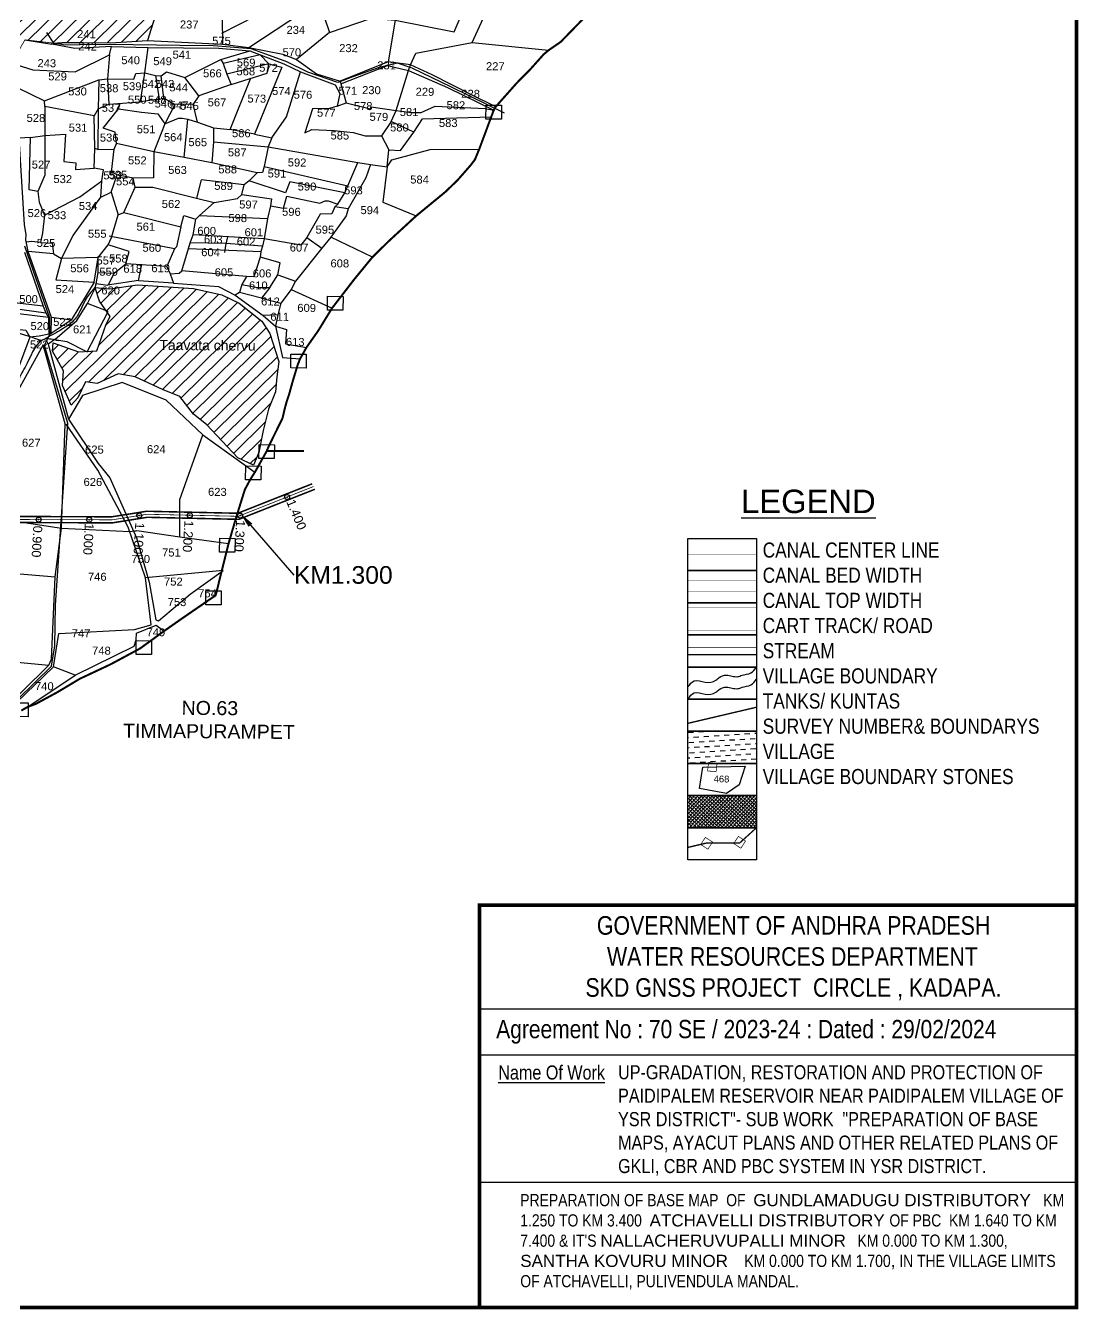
# Model space of a CAD drawing. Header units: inches. Extents: x 204890 to 210418, y 1599580 to 1605433.
# Drawn here: x 208332 to 210416, y 1599580 to 1602123 of the extents above; entities that cross this region are included whole.
import ezdxf
from ezdxf import colors
from ezdxf.entities.mleader import LeaderData, LeaderLine
from ezdxf.enums import TextEntityAlignment as Align
from ezdxf.math import Vec2, Vec3

# ---------------------------------------------------------------- set-up
doc = ezdxf.new("R2010")
doc.units = ezdxf.units.IN
doc.header["$LTSCALE"] = 15
doc.header["$MEASUREMENT"] = 0
doc.header["$PDMODE"] = 32
doc.header["$PDSIZE"] = 10
doc.linetypes.add('ACAD_ISO02W100', pattern=[15, 12, -3])
doc.linetypes.add('HIDDEN2', pattern=[0.1875, 0.125, -0.0625])
for name, color, linetype in [('BOUNDARY', 5, 'Continuous'), ('BOUNDRY STONES', 240, 'Continuous'), ('CANAL1', 7, 'Continuous'), ('CSMark', 72, 'Continuous'), ('FRAME 025', 7, 'Continuous'), ('PAPER SIZE', 5, 'Continuous'), ('PLOT NO', 7, 'Continuous'), ('PLOTS', 7, 'Continuous'), ('PLOTS NO', 7, 'Continuous'), ('ROADS', 1, 'Continuous'), ('STREAMS', 4, 'Continuous'), ('TABLE', 7, 'Continuous'), ('tank', 4, 'Continuous'), ('TEXT', 1, 'Continuous'), ('TITLEBLOCK', 7, 'Continuous'), ('VILLAGE', 7, 'Continuous'), ('VILLAGE BOUNDRY', 5, 'Continuous'), ('VILLAGE STONES', 240, 'Continuous')]:
    doc.layers.add(name, color=color, linetype=linetype)
doc.styles.add('A', font='arial.ttf')
doc.styles.add('ARIALN', font='ARIALN.TTF')
doc.styles.add('FONT1', font='Arial')
doc.styles.get("Standard").update_dxf_attribs({"font": 'arial.ttf'})
doc.linetypes.add('DOTS', pattern='A,1e-06,-3,["●",Standard,S=3,R=0,X=-1.25,Y=-1.25],-3', length=6.000001)
pattern_1 = [(44.56415, (198755.77, 1595783.688), (-13.244594, 13.447647), [])]

msp = doc.modelspace()

# ---------------------------------------------------------------- hatches: boundary and pattern name
at = {"layer": 'PLOTS'}
h = msp.add_hatch(dxfattribs=at)
h.set_pattern_fill('ANSI31', color=30, scale=5.944822, angle=-0.4359)
h.set_pattern_definition(pattern_1)
h.paths.add_polyline_path([(208330.5, 1602095), (208387.7, 1602088.4), (208408.4, 1602090), (208500.3, 1602089), (208572.8, 1602093.4), (208598.1, 1602173.9), (208587.4, 1602159.4), (208590.8, 1602171.5), (208579.6, 1602167.8), (208437.9, 1602204.3), (208429.2, 1602216.1), (208387.6, 1602227.8), (208378.2, 1602267.8), (208359.5, 1602269.1), (208356.9, 1602328.6), (208313.9, 1602342.3), (208304.8, 1602332), (208270.1, 1602322.6), (208268.7, 1602302.7), (208253, 1602304.3), (208228.2, 1602297.9), (208214.1, 1602280.2), (208195.9, 1602277.4), (208181.8, 1602241), (208181, 1602190.7), (208215.5, 1602126), (208256.7, 1602110.8), (208252.8, 1602050.4), (208273.7, 1602049.7), (208303.3, 1602058.4), (208303.8, 1602048.8)])
h.paths.add_polyline_path([(208134.7, 1602173.6), (208179.7, 1602173.2), (208179.9, 1602197.5), (208134.8, 1602197.9)], flags=9)
h.paths.add_polyline_path([(208283.4, 1602197.7), (208328.3, 1602197.3), (208328.4, 1602221.2), (208283.5, 1602221.5)], flags=24)
h.paths.add_polyline_path([(208432, 1602070), (208476.9, 1602069.7), (208477.1, 1602093.6), (208432.2, 1602093.9)], flags=25)
h.paths.add_polyline_path([(208429.6, 1602094.6), (208474.6, 1602094.2), (208474.7, 1602118.1), (208429.8, 1602118.5)], flags=24)
h.paths.add_polyline_path([(208464.1, 1602174.6), (208509.1, 1602174.2), (208509.3, 1602198.5), (208464.3, 1602198.9)], flags=24)
h.paths.add_polyline_path([(208547.7, 1602122.1), (208592.7, 1602121.8), (208592.9, 1602146.1), (208547.8, 1602146.4)], flags=24)
at = {"layer": 'STREAMS'}
h = msp.add_hatch(dxfattribs=at)
h.set_pattern_fill('ANSI31', color=11, scale=5.944822, angle=-0.4359)
h.set_pattern_definition(pattern_1)
h.paths.add_polyline_path([(208553.4, 1601609.3), (208498.5, 1601601.8), (208469.5, 1601603.9), (208478.3, 1601577.3), (208491.7, 1601558), (208495.5, 1601556.5), (208494.3, 1601554.2), (208499.5, 1601546.7), (208491.4, 1601531.5), (208472.5, 1601479.1), (208454.4, 1601478), (208453.9, 1601477.1), (208452.4, 1601477.9), (208436.8, 1601477), (208386, 1601494.8), (208384.7, 1601478.2), (208406.9, 1601438.9), (208405.1, 1601410), (208421.8, 1601371.2), (208435, 1601385.7), (208450.2, 1601417.6), (208473.5, 1601413.9), (208514.8, 1601433.3), (208548.4, 1601427.5), (208602.8, 1601402.2), (208637.1, 1601388.5), (208664.5, 1601353.1), (208689.6, 1601332.8), (208751.7, 1601266.7), (208782.8, 1601252.6), (208793.3, 1601277.1), (208793.8, 1601279.4), (208793.9, 1601293), (208796.4, 1601292.9), (208802, 1601320.9), (208812.6, 1601363.5), (208826.3, 1601397.4), (208829.3, 1601427), (208833.4, 1601457.4), (208815.5, 1601513), (208799.3, 1601537.9), (208754.3, 1601573.3), (208720.2, 1601590), (208664.4, 1601602.5)])
h.paths.add_polyline_path([(208477.5, 1601586.4), (208522.6, 1601586), (208522.7, 1601610.3), (208477.7, 1601610.6)], flags=9)
at = {"layer": 'tank'}
h = msp.add_hatch(dxfattribs=at)
h.set_pattern_fill('DASH', color=256, scale=80.873786, angle=3.5405, style=0)
h.set_pattern_definition([(3.5405362, (-305053.976, 471114.039), (9.46563631, 10.7142203), [10.1092232, -10.1092232])])
h.paths.add_polyline_path([(209643.1, 1600725), (209778.9, 1600725), (209778.9, 1600661.3), (209643.1, 1600661.3)])
at = {"layer": 'VILLAGE', "linetype": 'Continuous'}
h = msp.add_hatch(dxfattribs=at)
h.set_pattern_fill('SACNCR', color=256, scale=54.320212, angle=1.5303, style=0)
h.set_pattern_definition([(46.53031993, (-305053.976, 471114.039), (-3.695837926, 3.503504088), []), (46.53031993, (-305050.3764, 471114.135), (-3.695837926, 3.503504088), [0, -5.092519894])])
h.paths.add_polyline_path([(209643.1, 1600597.6), (209778.9, 1600597.6), (209778.9, 1600533.9), (209643.1, 1600533.9)])

# ---------------------------------------------------------------- linework, layer by layer
at = {"color": 5, "const_width": 7.28}
msp.add_lwpolyline([(204893.9, 1604774.5), (210412.5, 1604774.5), (210412.5, 1599583.4), (204893.9, 1599583.4)], close=True, dxfattribs=at)
at = {"layer": 'BOUNDARY', "const_width": 4}
msp.add_lwpolyline([(209443.6, 1602144.7), (209421.7, 1602122.2), (209391.5, 1602091.1), (209367.3, 1602074.4), (209357.7, 1602066.4), (209331.5, 1602037.1), (209304.2, 1602009.4), (209262.6, 1601962.5), (209258.7, 1601955.8), (209253.7, 1601942.3), (209230, 1601878.6), (209221.3, 1601857.5), (209212.7, 1601846.3), (209186.7, 1601816.6), (209162.3, 1601793.2), (209132, 1601768.3), (209105.1, 1601746.2), (209050.8, 1601696.2), (209018.6, 1601664.6), (208981.9, 1601619.8), (208938.6, 1601563.5), (208911.1, 1601518.6), (208887.7, 1601485.3), (208875.1, 1601462.8), (208870.2, 1601450.3), (208860.5, 1601418.1), (208854, 1601394.4), (208848.2, 1601376.6), (208844.4, 1601362.5), (208840.6, 1601345.7), (208813.8, 1601291.1), (208809.1, 1601280.1), (208883.3, 1601280.1), (208809.1, 1601280.1), (208785.9, 1601238.6), (208776.6, 1601223.9), (208765.9, 1601204), (208747.9, 1601146.3), (208733.7, 1601097.3), (208719.7, 1601041.5), (208710.4, 1601003.4), (208707.8, 1600994.2), (208640.2, 1600947.7), (208605.9, 1600923.6), (208576.2, 1600902), (208558, 1600888.9), (208500, 1600857.7), (208439.1, 1600829.1), (208394.2, 1600802.2), (208351.7, 1600779.2), (208335.9, 1600773.4), (208323.3, 1600766.1)], dxfattribs=at)
at = {"layer": 'BOUNDRY STONES'}
for points in [[(209243.5, 1601965.6), (209274, 1601965.4), (209273.8, 1601937.8), (209243.3, 1601938.1)], [(208929.8, 1601587.1), (208960.2, 1601586.8), (208960, 1601559.3), (208929.6, 1601559.5)], [(208857.1, 1601472.4), (208887.5, 1601472.2), (208887.3, 1601444.6), (208856.9, 1601444.9)], [(208793.9, 1601293), (208824.3, 1601292.7), (208824.1, 1601265.2), (208793.7, 1601265.4)], [(208767.6, 1601250.8), (208798, 1601250.5), (208797.8, 1601223), (208767.4, 1601223.2)], [(208716.1, 1601107.5), (208746.5, 1601107.3), (208746.3, 1601079.8), (208715.9, 1601080)], [(208688.7, 1601003.3), (208719.1, 1601003.1), (208718.9, 1600975.5), (208688.5, 1600975.8)], [(208550.6, 1600904.6), (208581.1, 1600904.4), (208580.9, 1600876.9), (208550.4, 1600877.1)], [(208306.3, 1600781.7), (208336.7, 1600781.4), (208336.5, 1600753.9), (208306.1, 1600754.1)]]:
    msp.add_lwpolyline(points, close=True, dxfattribs=at)
at = {"layer": 'CANAL1', "color": 1, "linetype": 'HIDDEN2', "ltscale": 4, "const_width": 1.5}
msp.add_lwpolyline([(208901.9, 1601210), (208753, 1601151), (208572, 1601155), (208503, 1601144), (208216, 1601145), (207560.7, 1601526.8)], dxfattribs=at)
at = {"layer": 'CANAL1', "color": 200, "const_width": 3}
for points in [[(208899.2, 1601215.4), (208751.9, 1601157), (208571.6, 1601161), (208502.5, 1601150), (208217.6, 1601151), (207563.7, 1601531.9)], [(208904.6, 1601204.6), (208754.1, 1601145), (208572.4, 1601149), (208503.5, 1601138), (208214.4, 1601139), (207557.7, 1601521.6)]]:
    msp.add_lwpolyline(points, dxfattribs=at)
at = {"layer": 'CANAL1', "color": 1, "linetype": 'HIDDEN2', "ltscale": 100, "const_width": 0.666, "elevation": 0.8}
msp.add_lwpolyline([(209643.1, 1601075.2), (209778.9, 1601075.2)], dxfattribs=at)
at = {"layer": 'CANAL1', "color": 5, "ltscale": 100, "const_width": 0.666}
for points, elevation in [([(209779.8, 1601024.4), (209644, 1601024.4)], -8.4), ([(209778.9, 1601001.5), (209643.1, 1601001.5)], 0.8)]:
    msp.add_lwpolyline(points, dxfattribs=dict(at, elevation=elevation))
at = {"layer": 'CANAL1', "color": 1, "ltscale": 100, "const_width": 0.666, "elevation": 0.8}
for points in [[(209778.9, 1600971.1), (209643.1, 1600971.1)], [(209778.9, 1600924.5), (209643.1, 1600924.5)]]:
    msp.add_lwpolyline(points, dxfattribs=at)
at = {"layer": 'CSMark', "color": 3, "linetype": 'Continuous'}
for p in [(208849.4, 1601189.2), (208357.6, 1601144.5), (208457.6, 1601144.2), (208556.9, 1601152.6), (208656.7, 1601153.1), (208756.4, 1601152.4)]:
    msp.add_point(p, dxfattribs=at)
at = {"layer": 'FRAME 025', "lineweight": -3}
for points in [[(209230.3, 1600175.2), (210412.5, 1600175.2)], [(209229.8, 1600083.9), (210412, 1600083.9)], [(209227.2, 1599832), (210409.4, 1599832)]]:
    msp.add_lwpolyline(points, dxfattribs=at)
at = {"layer": 'PAPER SIZE', "color": 5, "const_width": 7.04}
msp.add_lwpolyline([(210412.5, 1599583.4), (209230.3, 1599583.4), (209230.3, 1600380.5), (210412.5, 1600380.5)], close=True, dxfattribs=at)
at = {"layer": 'PLOT NO', "elevation": 0.8}
for points in [[(209643.1, 1601107), (209778.9, 1601107), (209778.9, 1601043.3), (209643.1, 1601043.3)], [(209643.1, 1601043.3), (209778.9, 1601043.3), (209778.9, 1600979.7), (209643.1, 1600979.7)], [(209643.1, 1600979.7), (209778.9, 1600979.7), (209778.9, 1600916), (209643.1, 1600916)], [(209643.1, 1600916), (209778.9, 1600916), (209778.9, 1600852.3), (209643.1, 1600852.3)], [(209643.1, 1600852.3), (209778.9, 1600852.3), (209778.9, 1600788.6), (209643.1, 1600788.6)], [(209643.1, 1600788.6), (209778.9, 1600788.6), (209778.9, 1600725), (209643.1, 1600725)], [(209643.1, 1600725), (209778.9, 1600725), (209778.9, 1600661.3), (209643.1, 1600661.3)], [(209643.1, 1600661.3), (209778.9, 1600661.3), (209778.9, 1600597.6), (209643.1, 1600597.6)], [(209643.1, 1600597.6), (209778.9, 1600597.6), (209778.9, 1600533.9), (209643.1, 1600533.9)], [(209643.1, 1600533.9), (209778.9, 1600533.9), (209778.9, 1600470.3), (209643.1, 1600470.3)]]:
    msp.add_lwpolyline(points, close=True, dxfattribs=at)
msp.add_lwpolyline([(209665.9, 1600611.8), (209672.8, 1600653.8), (209756.7, 1600655.7), (209744.6, 1600618.9), (209719.3, 1600602), (209665.9, 1600611.8)], dxfattribs=at)
at = {"layer": 'PLOT NO', "color": 4}
for points in [[(209643.1, 1600812.9, 0.8), (209655.6, 1600824.9, 0.8), (209677.4, 1600822.4, 0.8), (209698.7, 1600826.4, 0.8), (209705, 1600831.5, 0.8), (209719.4, 1600836.4, 0.8), (209730.7, 1600834.5, 0.8), (209741.9, 1600833.4, 0.8), (209750.3, 1600836.1, 0.8), (209767.9, 1600840.8, 0.8), (209778.9, 1600852.3, 0.8)], [(209643.1, 1600789.1, 0.8), (209655.6, 1600801.1, 0.8), (209677.4, 1600798.5, 0.8), (209698.7, 1600802.6, 0.8), (209705, 1600807.7, 0.8), (209719.4, 1600812.6, 0.8), (209730.7, 1600810.7, 0.8), (209741.9, 1600809.5, 0.8), (209750.3, 1600812.2, 0.8), (209767.9, 1600817, 0.8), (209778.9, 1600828.5, 0.8)]]:
    msp.add_spline(points, degree=3, dxfattribs=at)
at = {"layer": 'PLOTS'}
for points in [[(208987, 1603270.7), (208960.3, 1603224.7), (208936.3, 1603183.8), (208910.8, 1603145.1), (208897.9, 1603109.9), (208877.9, 1603058.7), (208862.9, 1602994.5), (208827.4, 1602896.7), (208785.4, 1602772.6), (208747.9, 1602704.7), (208716.9, 1602662.8), (208670.8, 1602586.4), (208645.6, 1602542.8), (208612.5, 1602434.3), (208602.2, 1602414.2), (208605.5, 1602351.8), (208611.6, 1602238.1), (208602.1, 1602195.1), (208598.2, 1602174), (208572.8, 1602093.4)], [(209216.1, 1602089.7), (209278.4, 1602227.1), (209201.2, 1602256.4), (209143.4, 1602277.5), (209019.6, 1602327.1), (209011.2, 1602327.1), (208931.3, 1602338.5), (208889.4, 1602373.7)], [(208773.6, 1602079.5), (208880, 1602149.8), (208898.2, 1602164.4), (208889.8, 1602174.6), (208872, 1602194.6)], [(208933.4, 1602109.6), (209016.7, 1602138.1), (209063.6, 1602134), (209180.1, 1602110.8), (209203.4, 1602164.8), (209101.5, 1602171.9), (209048.3, 1602193.5), (208922.6, 1602140.8)], [(208889.8, 1602174.6), (208859.6, 1602171.1), (208820.8, 1602159.3), (208719.9, 1602107.3)], [(208898.2, 1602164.4), (208922.6, 1602140.8), (208933.4, 1602109.6), (208868.3, 1602056)], [(208721, 1602139.6), (208721.6, 1602086.1)], [(209063.6, 1602134), (209049.4, 1602051.1), (208954.3, 1602013.3)], [(208303.8, 1602048.8), (208345.9, 1602035.9), (208429.7, 1602031.4), (208497.7, 1602065.4), (208502.1, 1602082), (208429.2, 1602078), (208384, 1602086.2)], [(208330.5, 1602095), (208384, 1602086.2), (208408.4, 1602090), (208500.3, 1602089), (208572.8, 1602093.4), (208721.6, 1602086.1), (208773.6, 1602079.5), (208841.2, 1602066.6), (208868.3, 1602056), (208907.4, 1602027.4), (208954.3, 1602013.3), (208956.2, 1602007.9), (208966.6, 1601970.1), (209014.9, 1601958.5), (209016.1, 1601962.2), (209065.4, 1601954.8), (209094.9, 1601950.9), (209115.1, 1601951.3), (209142.5, 1601963.5), (209241.5, 1601958.8), (209258.7, 1601955.8)], [(209055.9, 1601933.4), (209065.4, 1601954.8), (209090.2, 1602034), (209093.9, 1602045.7), (209104.4, 1602068.5), (209216.1, 1602089.7), (209367.3, 1602074.4)], [(208315.3, 1602000.4), (208369.2, 1601973.9), (208476.5, 1602015.9), (208493.8, 1602018), (208545.8, 1602017.1), (208549.8, 1602028.4), (208568, 1602029.5), (208588.8, 1602024.6), (208600, 1602023.6), (208610.5, 1602031.4), (208646.8, 1602020.3), (208718.2, 1602055.9), (208775.4, 1602073.2)], [(208497.7, 1602065.4), (208493.8, 1602018), (208496.6, 1601967.3), (208559.1, 1601972.5)], [(208502.1, 1602082), (208574.5, 1602080), (208714.1, 1602078.4), (208775.4, 1602073.2), (208843, 1602047.4), (208876.2, 1602031.3), (208944.6, 1602006), (208953.7, 1601988.8), (208948.8, 1601963.6), (208966.6, 1601970.1)], [(208595.9, 1601977.4), (208559.1, 1601972.5), (208568, 1602029.5), (208574.5, 1602080)], [(208718.2, 1602055.9), (208722.9, 1602048), (208730.1, 1602026.8), (208738.7, 1602006.7), (208810.3, 1602029.1), (208813.5, 1602047.7), (208795.9, 1602065.6), (208722.9, 1602048)], [(208377.5, 1601511.8), (208382.1, 1601513), (208383.3, 1601545.1), (208336.9, 1601675.9), (208332, 1601698.7), (208332.6, 1601709.5), (208329.5, 1601728.7), (208319.2, 1601900.2), (208315.3, 1602000.4), (208315.8, 1602031.1), (208303.8, 1602048.8)], [(208813.5, 1602047.7), (208730.1, 1602026.8)], [(208813.5, 1602047.7), (208839.4, 1602040.6), (208785.2, 1601908), (208737.1, 1601917.4), (208777.3, 1602017.5)], [(208956.2, 1602007.9), (209048.5, 1602044.1), (209090.2, 1602034), (209166.9, 1602000.5), (209258.7, 1601955.8)], [(209262.6, 1601962.5), (209215.9, 1601985.1), (209136.9, 1602025.8), (209093.9, 1602045.7), (209049.4, 1602051.1)], [(208476.5, 1602015.9), (208475.2, 1601958), (208496.6, 1601967.3)], [(208588.8, 1602024.6), (208595.9, 1601977.4), (208605.5, 1601979.5)], [(208674.8, 1601984.1), (208663.4, 1601967.8), (208627, 1601967.2), (208605.5, 1601979.5), (208600, 1602023.6)], [(208738.7, 1602006.7), (208674.8, 1601984.1), (208646.8, 1602020.3)], [(208785.2, 1601908), (208819.5, 1601901), (208848.2, 1601942.3), (208876.2, 1602031.3)], [(208369.5, 1601962.7), (208369.9, 1601905.5), (208369.8, 1601826.7), (208356.1, 1601794.4), (208338.8, 1601797.5), (208341.3, 1601901.8), (208319.2, 1601900.2)], [(208475.2, 1601958), (208467.3, 1601944.6), (208369.5, 1601962.7), (208369.2, 1601973.9)], [(208475.2, 1601958), (208474.5, 1601877.6), (208468.8, 1601879.8)], [(208474.5, 1601877.6), (208506.8, 1601878.4), (208511.5, 1601889.8), (208509.2, 1601912), (208485.4, 1601920.3), (208515.8, 1601958.5), (208518.8, 1601969.3)], [(208515.8, 1601958.5), (208561.2, 1601951.7), (208593.7, 1601948.4), (208607.7, 1601928.8), (208585.9, 1601872.9), (208511.5, 1601889.8)], [(208607.7, 1601928.8), (208634.4, 1601940), (208642.3, 1601939.9), (208652.8, 1601938.1), (208672, 1601931.8), (208663.4, 1601967.8)], [(208627, 1601967.2), (208607.7, 1601928.8)], [(208948.8, 1601963.6), (208933.3, 1601958.9), (208899.8, 1601958), (208884.5, 1601910.8), (208898.6, 1601917.1), (208942.8, 1601915.4), (208980.4, 1601911.7), (209004, 1601904.8), (209036.4, 1601904.8), (209050.9, 1601877.1), (209074, 1601875.5), (209100.4, 1601912.2), (209117.5, 1601938.7), (209253.7, 1601942.3)], [(208341.3, 1601901.8), (208369.9, 1601905.5), (208410.7, 1601907.8), (208407.7, 1601853.7), (208431, 1601851.4), (208430.6, 1601837.8), (208467.2, 1601840.5), (208468.8, 1601879.8), (208467.3, 1601944.6)], [(208645.6, 1601862.1), (208652.8, 1601938.1)], [(208672, 1601931.8), (208703.8, 1601920.7), (208737.1, 1601917.4)], [(209100.4, 1601912.2), (209055.9, 1601933.4), (209036.4, 1601904.8)], [(208703.8, 1601920.7), (208703.6, 1601893.1), (208700.6, 1601851.2), (208645.6, 1601862.1), (208585.9, 1601872.9)], [(208819.5, 1601901), (208812.3, 1601883.1), (208803.8, 1601844.2), (208801, 1601832), (208790.5, 1601831.7), (208700.6, 1601851.2)], [(208703.6, 1601893.1), (208812.3, 1601883.1), (208989.6, 1601852), (209014.5, 1601848.3), (209047.9, 1601843.2), (209050.9, 1601877.1)], [(208585.9, 1601872.9), (208584.9, 1601821.9), (208544.8, 1601820.8), (208513.2, 1601827.3), (208502.1, 1601832.8), (208506.8, 1601878.4)], [(209047.9, 1601843.2), (209057.1, 1601857.1), (209132.5, 1601878), (209230, 1601878.6)], [(208356.1, 1601794.4), (208358.5, 1601773.6), (208369.1, 1601747.9), (208439.1, 1601784), (208482.9, 1601815.9), (208486.1, 1601837.6), (208467.2, 1601840.5)], [(208790.5, 1601831.7), (208774.7, 1601815.7), (208764.4, 1601807.5)], [(208803.8, 1601844.2), (208969.9, 1601805.6)], [(209014.5, 1601848.3), (209005.3, 1601821.4), (208970.3, 1601760), (208966.5, 1601746.6), (208935.8, 1601704.2), (208918.5, 1601682.2), (208865.9, 1601616.7), (208857.7, 1601600.2), (208837, 1601573.2), (208831.3, 1601550), (208826.5, 1601527.7), (208848.3, 1601520.9), (208846.4, 1601492.5), (208887.7, 1601485.3)], [(208949.8, 1601769.2), (208963.8, 1601791.8), (208969.9, 1601805.6), (208989.6, 1601852)], [(209047.9, 1601843.2), (209039.4, 1601773.4), (209105.1, 1601746.2)], [(208387.2, 1601671.1), (208402.5, 1601662.1), (208426.1, 1601707.6), (208480.9, 1601783.6), (208482.9, 1601815.9)], [(208480.9, 1601783.6), (208500.9, 1601793.4), (208513.2, 1601827.3)], [(208500.9, 1601793.4), (208515.3, 1601748.5), (208526.4, 1601752.9), (208548.6, 1601803.3), (208544.8, 1601820.8)], [(208548.6, 1601803.3), (208583.5, 1601803.3), (208669.9, 1601781.6), (208704.9, 1601772.5), (208751.2, 1601780.5), (208759.8, 1601788.4), (208764.4, 1601807.5), (208679.2, 1601817.8), (208669.9, 1601781.6)], [(208963.8, 1601791.8), (208855, 1601813.9), (208846.1, 1601792.1), (208774.7, 1601815.7)], [(208759.8, 1601788.4), (208818.6, 1601779.9), (208816.9, 1601766.3), (208811, 1601740.8), (208804.2, 1601700.7), (208800.7, 1601686.4), (208797.5, 1601675.8), (208796, 1601664.6), (208783.7, 1601625.7), (208769.4, 1601626.3), (208641.4, 1601637.1), (208654.6, 1601681.4), (208657.5, 1601693.1), (208663.3, 1601708.8), (208668.8, 1601739.5)], [(208816.9, 1601766.3), (208842.4, 1601761.8), (208849.1, 1601785.6), (208914.3, 1601771.5), (208924.6, 1601775.7), (208931.1, 1601776.2), (208949.8, 1601769.2), (208944.3, 1601764.2)], [(208475.7, 1601663.5), (208495.4, 1601689), (208501.5, 1601703.3), (208515.3, 1601748.5), (208526.4, 1601752.9), (208639, 1601724.2), (208645.3, 1601746.9), (208668.8, 1601739.5), (208675.8, 1601747), (208704.9, 1601772.5)], [(208970.3, 1601760), (208944.3, 1601764.2), (208938, 1601750), (208914.7, 1601749.9), (208888.3, 1601703.3), (208918.5, 1601682.2)], [(208369.1, 1601747.9), (208365, 1601712.4), (208361.5, 1601693.6), (208384.4, 1601692.3), (208387.2, 1601671.1), (208336.9, 1601675.9)], [(208675.8, 1601747), (208811, 1601740.8)], [(208639, 1601724.2), (208630.2, 1601684.9), (208626.8, 1601680.7), (208497, 1601706.1)], [(208804.2, 1601700.7), (208663.3, 1601708.8)], [(208731.7, 1601704.9), (208727.3, 1601687.8), (208725.7, 1601673.8)], [(208888.3, 1601703.3), (208876.8, 1601688.1), (208804.2, 1601700.7)], [(209018.6, 1601664.6), (208935.8, 1601704.2)], [(208361.5, 1601693.6), (208343.1, 1601695.4), (208333.1, 1601694.2)], [(208626.8, 1601680.7), (208611.4, 1601645.8), (208530, 1601650.9), (208536.9, 1601675.8), (208495.4, 1601689)], [(208654.6, 1601681.4), (208797.5, 1601675.8)], [(208800.7, 1601686.4), (208728.4, 1601691.2), (208657.5, 1601693.1)], [(208329.5, 1601674.3), (208366.8, 1601567.6), (208371.5, 1601554), (208377.4, 1601544.9), (208377.5, 1601511.8), (208358.3, 1601507.8), (208339.9, 1601505.8), (208299, 1601396.6)], [(208389.6, 1601501.4), (208433.3, 1601538.8), (208454.4, 1601572.8), (208468.8, 1601601.4), (208471.7, 1601611.3), (208475.7, 1601634.1), (208475.7, 1601663.5)], [(208402.5, 1601662.1), (208391.8, 1601619.8), (208467.7, 1601615), (208475.7, 1601663.5), (208402.5, 1601662.1)], [(208831.2, 1601629.7), (208835.9, 1601653.5), (208796, 1601664.6)], [(208506.9, 1601632.6), (208494.4, 1601608.5), (208471.7, 1601611.3)], [(208475.7, 1601634.1), (208506.9, 1601632.6), (208530, 1601650.9)], [(208624.9, 1601612.9), (208555.2, 1601617.3), (208561.8, 1601650.5)], [(208611.4, 1601645.8), (208617.7, 1601631.4), (208635.7, 1601632.7), (208641.4, 1601637.1)], [(208617.7, 1601631.4), (208624.9, 1601612.9), (208713.9, 1601606.3), (208747, 1601589.1), (208802.3, 1601548.8), (208826.5, 1601527.7)], [(208759.8, 1601610.3), (208791.2, 1601604.5), (208815, 1601604.3), (208831.2, 1601629.7), (208865.9, 1601616.7)], [(208467.7, 1601615), (208422, 1601539.9), (208383.3, 1601545.1)], [(208555.2, 1601617.9), (208493.9, 1601608.8)], [(208769.4, 1601626.3), (208759.8, 1601610.3), (208755.1, 1601594.1), (208747, 1601589.1)], [(208815, 1601604.3), (208798.9, 1601583.4), (208755.1, 1601594.1)], [(208366.8, 1601567.6), (208252.3, 1601580.6)], [(208798.9, 1601583.4), (208837, 1601573.2)], [(208857.7, 1601600.2), (208938.6, 1601563.5)], [(208377.4, 1601544.9), (208219.7, 1601564.3)], [(208228.8, 1601574.2), (208371.5, 1601554)], [(208389.6, 1601501.4), (208413.7, 1601497.5), (208453.9, 1601477.1), (208495.5, 1601556.5), (208454.4, 1601572.8)], [(208208.3, 1601533.9), (208332.4, 1601519.7), (208339.9, 1601505.8)], [(208422, 1601539.9), (208382.1, 1601513)], [(208831.3, 1601550), (208802.3, 1601548.8)], [(208826.5, 1601527.7), (208840.4, 1601465.5), (208875.1, 1601462.8)], [(208389.6, 1601501.4), (208376.4, 1601492.1)], [(208271.6, 1600751.5), (208377.7, 1600856.3), (208383, 1600867.8), (208390.1, 1601030.9), (208402.5, 1601127.2), (208410.1, 1601334.5), (208366.3, 1601490.9), (208309.5, 1601387.6)], [(208376.4, 1601492.1), (208416.8, 1601343.7), (208475.3, 1601255.9), (208498.7, 1601227.3), (208551.4, 1601108.4), (208576.5, 1601020.4), (208589.4, 1600945.9), (208594.7, 1600944), (208657.5, 1600996.9), (208722.6, 1601043.9), (208569, 1601028.8)], [(208636.8, 1601110.3), (208636.9, 1601184.5), (208682.9, 1601312.1), (208609.8, 1601381.4), (208522.7, 1601416.2), (208444.7, 1601390.5), (208416.8, 1601343.7)], [(207754.6, 1600510.7), (207853.8, 1600541.9), (208062.3, 1600613.4), (208198.7, 1600648.5), (208217.7, 1600658), (208278.9, 1600748.1), (208313.4, 1600781.8), (208387.1, 1600852.8), (208397.3, 1600919), (208547.4, 1600926.8), (208580.5, 1600936.1), (208569, 1601028.8), (208534.5, 1601129.3), (208474.8, 1601242.4), (208412, 1601333.5)], [(208682.9, 1601312.1), (208785.9, 1601238.6)], [(208250.3, 1601150.9), (208402.5, 1601127.2), (208537.8, 1601121.2), (208551.9, 1601122.9), (208636.8, 1601110.3), (208733.7, 1601097.3)], [(208219.5, 1601045.9), (208390.1, 1601030.9)], [(208335.9, 1600773.4), (208429.9, 1600836.2), (208546.5, 1600893.6), (208550.4, 1600906.2), (208551.3, 1600919.2), (208590.1, 1600935), (208605.9, 1600923.6)], [(208202.7, 1600872.4), (208377.7, 1600856.3)], [(208429.9, 1600836.2), (208387.1, 1600852.8)]]:
    msp.add_lwpolyline(points, dxfattribs=at)
at = {"layer": 'PLOTS', "color": 30, "const_width": 1.59}
msp.add_lwpolyline([(208721, 1602139.6), (208721.4, 1602108.1), (208721.6, 1602086.1), (208572.8, 1602093.4), (208500.3, 1602089), (208408.4, 1602090), (208387.7, 1602088.4), (208330.5, 1602095), (208303.8, 1602048.8), (208252.8, 1602050.4), (208256.7, 1602110.8), (208215.5, 1602126)], dxfattribs=at)
at = {"layer": 'ROADS'}
for points in [[(209279.9, 1601949.5), (209175, 1602001.2), (209097, 1602038.9), (209068, 1602048.6), (209032.1, 1602040.1), (208979.8, 1602021.6), (208949.7, 1602010.7), (208890.8, 1602031), (208848.9, 1602051.6), (208807.5, 1602066.9), (208778.2, 1602076.9), (208703.9, 1602083), (208637, 1602083.5), (208544.4, 1602084.9), (208469.2, 1602085.5), (208410.2, 1602084.3), (208387.7, 1602088.4), (208373.9, 1602109.3)], [(208316.6, 1600788.4), (208382.9, 1600854.1), (208389.8, 1600894.1), (208390.9, 1600974.7), (208415.5, 1601335.6), (208369, 1601489.6), (208380.4, 1601513.3), (208379.4, 1601543.3), (208330.5, 1601686)]]:
    msp.add_lwpolyline(points, dxfattribs=at)
at = {"layer": 'ROADS', "ltscale": 0.15, "const_width": 1.33, "elevation": 0.8}
msp.add_lwpolyline([(209643.1, 1600890.8), (209778.9, 1600890.8)], dxfattribs=at)
at = {"layer": 'ROADS', "linetype": 'DOTS', "ltscale": 0.5, "elevation": 0.8}
msp.add_lwpolyline([(209643.1, 1600877.5), (209778.9, 1600877.5)], dxfattribs=at)
at = {"layer": 'STREAMS'}
msp.add_lwpolyline([(208468.6, 1601604), (208498.5, 1601601.8), (208553.4, 1601609.3), (208664.4, 1601602.5), (208720.2, 1601590), (208754.3, 1601573.3), (208799.3, 1601537.9), (208815.5, 1601513), (208833.4, 1601457.4), (208829.3, 1601427), (208826.3, 1601397.4), (208812.6, 1601363.5), (208802, 1601320.9), (208793.3, 1601277.1), (208782.8, 1601252.6), (208751.7, 1601266.7), (208689.6, 1601332.8), (208664.5, 1601353.1), (208637.1, 1601388.5), (208602.8, 1601402.2), (208548.4, 1601427.5), (208514.8, 1601433.3), (208473.5, 1601413.9), (208450.2, 1601417.6), (208435, 1601385.7), (208421.8, 1601371.2), (208405.1, 1601410), (208406.9, 1601438.9), (208384.7, 1601478.2), (208386, 1601494.8), (208436.8, 1601477), (208472.5, 1601479.1), (208491.4, 1601531.5), (208499.5, 1601546.7), (208478.3, 1601577.3), (208469.5, 1601603.9)], dxfattribs=at)
for points in [[(209062.2, 1604022.3), (209053.3, 1603971.2), (209042, 1603933.9), (209028, 1603907.9), (209017.4, 1603829.9), (208982.8, 1603787.1), (208963.8, 1603714.4), (208917.8, 1603673.4), (208850.6, 1603619.5), (208770.1, 1603553.4), (208701.2, 1603505.6), (208653.3, 1603455), (208602.4, 1603359.9), (208573.7, 1603293.4), (208537.8, 1603197), (208515.5, 1603147.1), (208488.6, 1603078.8), (208454.1, 1603051), (208378.3, 1603021.7), (208313.1, 1603002), (208233, 1602992.1), (208148.5, 1602967.2), (208079.1, 1602937.4), (207983.1, 1602919.7), (207854.5, 1602882), (207797.1, 1602845.6), (207791.1, 1602749.9), (207818.4, 1602635.9), (207834.7, 1602582.2), (207810.5, 1602523.5), (207770.6, 1602474.6), (207736.3, 1602469.6), (207690.9, 1602509.5), (207593.1, 1602510), (207528.9, 1602508.7), (207470.7, 1602487.2), (207411.5, 1602326.9), (207374, 1602251.7), (207331.3, 1602185.2), (207301.5, 1602087.1), (207293.9, 1602009), (207299.8, 1601968.5), (207302.8, 1601900.3), (207278.2, 1601791.6), (207301.2, 1601697.4), (207324.5, 1601641), (207377.6, 1601555.8), (207414, 1601495), (207436.5, 1601445.6), (207466.9, 1601401.4), (207485.1, 1601354.8), (207507.6, 1601310.7), (207518.8, 1601273.3), (207546.7, 1601239.7)], [(205395.1, 1602073.9), (205417.2, 1602108.1), (205432.2, 1602136.4), (205433, 1602170.2), (205457.3, 1602203.3), (205458.7, 1602241), (205484.1, 1602286.6), (205557.4, 1602299.2), (205632.2, 1602295.3), (205717.2, 1602317.3), (205791.3, 1602359.3), (205855.9, 1602379.6), (205921.7, 1602418.4), (205951, 1602461.8), (206008.1, 1602554.9), (206037.8, 1602589.6), (206119.5, 1602626.7), (206241.5, 1602655.2), (206335.6, 1602672), (206501.9, 1602711), (206609.6, 1602770.3), (206680.2, 1602839.8), (206791.8, 1602967.2), (206900.3, 1603071.3), (206994.2, 1603111.7), (207070.5, 1603122.5), (207197.1, 1603088.3), (207385.2, 1603072), (207502.5, 1603080.8), (207682.7, 1603068), (207783.6, 1603049.8), (207832.7, 1603068.7), (207959.6, 1603069.5), (208080.4, 1603065), (208218.8, 1603081.5), (208285.5, 1603161.7), (208385.2, 1603268.5), (208500.5, 1603449.1), (208642.7, 1603620.3), (208823.2, 1603755.4), (208902.8, 1603853.2), (208947, 1603906.2), (208969.6, 1603995.2)], [(208468.6, 1601604), (208449.8, 1601579.2), (208441, 1601561), (208429.6, 1601542), (208402.5, 1601520.9), (208381.9, 1601509), (208362.8, 1601499.2)], [(208362.8, 1601499.2), (208310.2, 1601515.7), (208256, 1601522.2), (208237.9, 1601520.8), (208215.8, 1601537.9), (208176.4, 1601549.5), (208146.3, 1601556.1), (208098, 1601567.1), (208051.6, 1601553.5), (207990.9, 1601544.2), (207944, 1601519)], [(208396.7, 1601498.6), (208369.9, 1601501.8), (208334.8, 1601454.2), (208318.5, 1601423.9), (208309.4, 1601402.5), (208302.1, 1601383.4), (208283.3, 1601354.9), (208277.7, 1601318.6), (208260, 1601272.8), (208249.4, 1601209), (208227.7, 1601112.2), (208209.9, 1601052.1), (208181.5, 1601011.7), (208191.3, 1600959.7), (208192.7, 1600908.4), (208175.9, 1600823.5), (208178, 1600787.1), (208174.1, 1600747.1), (208169.2, 1600722.1), (208176.1, 1600695.8), (208190.9, 1600670), (208205.1, 1600653.2)]]:
    msp.add_spline(points, degree=3, dxfattribs=at)
at = {"layer": 'VILLAGE BOUNDRY', "linetype": 'ACAD_ISO02W100', "ltscale": 2, "const_width": 2.66, "elevation": 0.8}
for points in [[(209643.1, 1600740.8), (209778.9, 1600772.7)], [(209643.1, 1600495), (209680.7, 1600503.8), (209745.6, 1600503.8), (209778.9, 1600533.9)]]:
    msp.add_lwpolyline(points, dxfattribs=at)
at = {"layer": 'VILLAGE STONES', "const_width": 1.35}
for points, elevation in [([(209684, 1600663.4), (209700.8, 1600661.6), (209698.9, 1600644.8), (209682.1, 1600646.6)], -8.4), ([(209668.6, 1600500.7), (209677.7, 1600514.8), (209691.9, 1600505.7), (209682.7, 1600491.5)], 0.8), ([(209733.8, 1600502.6), (209743, 1600516.8), (209757.2, 1600507.6), (209748, 1600493.4)], 0.8)]:
    msp.add_lwpolyline(points, close=True, dxfattribs=dict(at, elevation=elevation))

# ---------------------------------------------------------------- texts
at = {"layer": 'CSMark', "color": 1, "linetype": 'Continuous', "style": 'FONT1'}
for s, rotation, p in [('1.400', 292.9609, (208855.8, 1601183.4)), ('0.900', 266.7682, (208356.1, 1601132.4)), ('1.000', 266.7682, (208458.1, 1601137.3)), ('1.100', 266.7682, (208558, 1601138.6)), ('1.200', 266.7682, (208655.3, 1601142.7)), ('1.300', 266.7682, (208757.6, 1601143.5))]:
    msp.add_text(s, height=18, rotation=rotation, dxfattribs=at).set_placement(p, align=Align.MIDDLE_LEFT)
at = {"layer": 'PLOT NO'}
msp.add_text('468', height=13.31, rotation=358.6877, dxfattribs=at).set_placement((209709.7, 1600630.6, 0.8), align=Align.MIDDLE_CENTER)
at = {"layer": 'PLOTS NO'}
for s, p in [('241', (208452.2, 1602106.3)), ('237', (208655.7, 1602125.4)), ('234', (208866.8, 1602114.7)), ('242', (208454.5, 1602081.8)), ('575', (208719.6, 1602093.1)), ('232', (208971.1, 1602078.6)), ('540', (208539.7, 1602054.6)), ('549', (208603, 1602052.7)), ('541', (208641.2, 1602065.6)), ('570', (208858.9, 1602070.4)), ('243', (208373.7, 1602048.7)), ('566', (208701.6, 1602028.7)), ('568', (208767.7, 1602032.6)), ('569', (208768.4, 1602050)), ('572', (208812.7, 1602039.6)), ('231', (209046.5, 1602044.4)), ('227', (209261.8, 1602042.7)), ('529', (208395, 1602022.6)), ('539', (208542.7, 1602003.1)), ('542', (208579.9, 1602007.8)), ('543', (208607.8, 1602007.6)), ('544', (208634.7, 1602000.7)), ('530', (208434.5, 1601992.8)), ('538', (208497.1, 1601999.2)), ('550', (208552.8, 1601976.5)), ('548', (208592.4, 1601976.2)), ('573', (208789.5, 1601978.6)), ('574', (208838.2, 1601993.5)), ('576', (208881, 1601986.3)), ('571', (208969.8, 1601994.1)), ('230', (209016.5, 1601995.3)), ('229', (209122.5, 1601992.1)), ('228', (209212.9, 1601988.1)), ('537', (208501, 1601960.3)), ('546', (208605.8, 1601968.8)), ('547', (208635.6, 1601965.3)), ('545', (208656.4, 1601964.2)), ('567', (208710.7, 1601971.1)), ('577', (208927.2, 1601950.6)), ('578', (209000.2, 1601963.8)), ('581', (209091.1, 1601951.9)), ('582', (209183.7, 1601965.5)), ('528', (208352.2, 1601940.2)), ('579', (209031.2, 1601942.4)), ('583', (209168.6, 1601930.2)), ('531', (208435.6, 1601921)), ('536', (208497.2, 1601901.3)), ('551', (208570.3, 1601917.8)), ('564', (208624.1, 1601902.1)), ('586', (208758.9, 1601910)), ('585', (208953.9, 1601905.5)), ('580', (209071.9, 1601921.4)), ('565', (208672.6, 1601892.2)), ('527', (208362.4, 1601847.8)), ('552', (208552.9, 1601856.2)), ('587', (208750.7, 1601872)), ('592', (208869.3, 1601852)), ('553', (208504.1, 1601826.4)), ('535', (208514.4, 1601827.7)), ('563', (208632.5, 1601837.3)), ('588', (208731.9, 1601838.4)), ('591', (208829.5, 1601830.2)), ('532', (208405.3, 1601819.1)), ('554', (208529.3, 1601814.6)), ('589', (208723.7, 1601805.6)), ('590', (208889, 1601804.4)), ('593', (208980.9, 1601796.8)), ('584', (209111.8, 1601818.2)), ('526', (208354.1, 1601751.7)), ('533', (208393.8, 1601747.6)), ('534', (208455.6, 1601765.7)), ('562', (208619.8, 1601769.8)), ('597', (208773.1, 1601768.7)), ('596', (208858, 1601754.3)), ('594', (209013.3, 1601757.5)), ('561', (208569.8, 1601724.8)), ('598', (208751.7, 1601741.9)), ('555', (208473.6, 1601710.9)), ('600', (208690.3, 1601716.5)), ('603', (208703.3, 1601699.5)), ('602', (208768.3, 1601695.3)), ('601', (208783.7, 1601713.7)), ('595', (208924.3, 1601718.9)), ('525', (208372.2, 1601692.5)), ('560', (208581.6, 1601683)), ('604', (208697.9, 1601674.2)), ('607', (208873.3, 1601683.4)), ('557', (208490.6, 1601657.8)), ('558', (208515.4, 1601661.8)), ('608', (208953.9, 1601652.1)), ('556', (208438.7, 1601642.4)), ('559', (208496.2, 1601635.6)), ('618', (208543.8, 1601641.4)), ('619', (208599.2, 1601642.5)), ('605', (208724.5, 1601634.4)), ('606', (208800, 1601632.3)), ('524', (208409.5, 1601601.1)), ('620', (208500.1, 1601598.4)), ('610', (208792.5, 1601608.4)), ('500', (208337.6, 1601581.3)), ('612', (208816.5, 1601576.6)), ('611', (208834.8, 1601546.3)), ('609', (208888.3, 1601563.9)), ('520', (208359.8, 1601527.8)), ('523', (208404.8, 1601536.1)), ('621', (208444.1, 1601521.3)), ('522', (208358.8, 1601491.4)), ('613', (208865.6, 1601496.5)), ('627', (208343, 1601296.8)), ('625', (208468, 1601283.2)), ('624', (208590.5, 1601283.9)), ('626', (208464.9, 1601219)), ('623', (208711.5, 1601199.4)), ('750', (208559.6, 1601066.5)), ('751', (208620.5, 1601079.3)), ('746', (208473.7, 1601031.3)), ('752', (208624.3, 1601021.7)), ('754', (208691.9, 1600998.4)), ('753', (208631.6, 1600981.1)), ('747', (208441.6, 1600919.1)), ('749', (208589.7, 1600921.3)), ('748', (208481.9, 1600884.9)), ('740', (208368.8, 1600814.4))]:
    msp.add_text(s, height=15.85, rotation=359.5641, dxfattribs=at).set_placement(p, align=Align.MIDDLE_CENTER)
at = {"layer": 'TABLE', "extrusion": (0.000201441, 0.004807, 0.999988), "style": 'A'}
msp.add_text('%%ULEGEND', height=46.41, rotation=359.9999, dxfattribs=at).set_placement((209881.7, 1601161.9, 7739.6), align=Align.MIDDLE)
at = {"layer": 'TEXT'}
msp.add_text('Taavata chervu', height=19.816, rotation=359.5641, dxfattribs=at).set_placement((208596.5, 1601480.6))
at = {"layer": 'TEXT', "insert": (208518.9, 1600786.4), "char_height": 27.743, "width": 350.963, "attachment_point": 1, "rotation": 359.5641}
msp.add_mtext('\\pi121.83236;NO.63 \\P\\pi6.22598;TIMMAPURAMPET ', dxfattribs=at)
at = {"layer": 'TITLEBLOCK', "extrusion": (0.000201441, 0.004807, 0.999988), "style": 'ARIALN'}
msp.add_text('%%UName Of Work', height=27.882, rotation=359.9999, dxfattribs=at).set_placement((209267.7, 1600016.4, 7730.5))
at = {"layer": 'TITLEBLOCK', "extrusion": (0.000201441, 0.004807, 0.999988), "attachment_point": 1, "text_direction": (1, -1e-06, -0.000201), "style": 'ARIALN'}
for s, insert, char_height, width in [('CANAL CENTER LINE \\PCANAL BED WIDTH {\\H1.52882x; }\\PCANAL TOP WIDTH {\\H1.35255x; }\\PCART TRACK/ ROAD{\\H1.4113x; }\\PSTREAM {\\H1.39172x; }\\PVILLAGE BOUNDARY{\\H1.39825x; }\\PTANKS/ KUNTAS{\\H1.39607x; }\\PSURVEY NUMBER& BOUNDARYS{\\H1.3968x; }\\PVILLAGE{\\H1.39655x; }\\PVILLAGE BOUNDARY STONES{\\H1.39664x; }', (209791.2, 1601099.1, 0.8), 29.908, 627.049), ('\\pi48.24342;GOVERNMENT OF ANDHRA PRADESH  \\P\\pi68.30207;WATER RESOURCES DEPARTMENT      \\P\\pi25.69473;SKD GNSS PROJECT  CIRCLE , KADAPA.', (209414.6, 1600358.8, -5.6), 36.873, 869.657), ('Agreement No : 70 SE / 2023-24 : Dated : 29/02/2024', (209263.6, 1600153.2, -6.7), 36.247, 1170.001), ('UP-GRADATION, RESTORATION AND PROTECTION OF PAIDIPALEM RESERVOIR NEAR PAIDIPALEM VILLAGE OF YSR DISTRICT"- SUB WORK  "PREPARATION OF BASE MAPS, AYACUT PLANS AND OTHER RELATED PLANS OF GKLI, CBR AND PBC SYSTEM IN YSR DISTRICT.', (209504.9, 1600063.5, -5.9), 27.8821, 900.001), ("PREPARATION OF BASE MAP  OF  {\\fArial|b0|i0|c0|p34;\\C1;GUNDLAMADUGU DISTRIBUTORY\\C5; \\fArial Narrow|b0|i0|c0|p34;\\C1;  }KM {\\C1;1.250 }TO KM {\\C1;3.400  \\fArial|b0|i0|c0|p34;ATCHAVELLI DISTRIBUTORY\\C5; }OF PBC{\\C1;  }KM {\\C1;1.640 }TO KM {\\C1;7.400 & IT'S \\f@Arial Unicode MS|b0|i0|c0|p34;NALLACHERUVUPALLI MINOR\\fArial Narrow|b0|i0|c0|p34;   }KM {\\C1;0.000 }TO KM {\\C1;1.300, \\f@Arial Unicode MS|b0|i0|c0|p34;SANTHA KOVURU MINOR \\fArial Narrow|b0|i0|c0|p34;   }KM {\\C1;0.000 }TO KM {\\C1;1.700\\f@Arial Unicode MS|b0|i0|c0|p34;,\\fArial Narrow|b0|i0|c0|p34; }IN THE VILLAGE LIMITS OF {\\C5;ATCHAVELLI}, {\\C5;PULIVENDULA} MANDAL.", (209311.2, 1599808.2, 0.9), 24.0832, 1100.355)]:
    msp.add_mtext(s, dxfattribs=dict(at, insert=insert, char_height=char_height, width=width))

# ---------------------------------------------------------------- leaders
at = {"layer": 'VILLAGE STONES', "color": 1}
ml = msp.add_multileader_mtext('Standard', dxfattribs=at)
ml.set_content('KM1.300', color=1)
ml.set_leader_properties()
ml.build(insert=Vec2(0, 0))
ml.multileader.update_dxf_attribs({"dogleg_length": 0.36, "arrow_head_size": 30})
ctx = ml.context
ctx.base_point, ctx.char_height, ctx.arrow_head_size, ctx.landing_gap_size, ctx.plane_origin = Vec3(208862.8, 1601034.5), 35, 30, 0.09, Vec3(209392.8, 1601448)
notes = []
notes.append((ctx, [(0, (1, 1, 0), (208862.8, 1601034.5), (1, 0), 1.396927018504357e-11, [(0, [(208757.4, 1601156)], 0, [])])]))
ctx.mtext.insert, ctx.mtext.flow_direction = Vec3(208862.9, 1601052.3), 5
for ctx, leaders in notes:
    for number, flags, end, landing, length, lines in leaders:
        leader = LeaderData()
        leader.index, (leader.has_last_leader_line, leader.has_dogleg_vector, leader.attachment_direction) = number, flags
        leader.last_leader_point, leader.dogleg_vector, leader.dogleg_length = Vec3(end), Vec3(landing), length
        for number, points, colour, breaks in lines:
            line = LeaderLine()
            line.index, line.vertices, line.color, line.breaks = number, Vec3.list(points), colors.encode_raw_color(colour), breaks
            leader.lines.append(line)
        ctx.leaders.append(leader)

doc.saveas('drawing.dxf')
